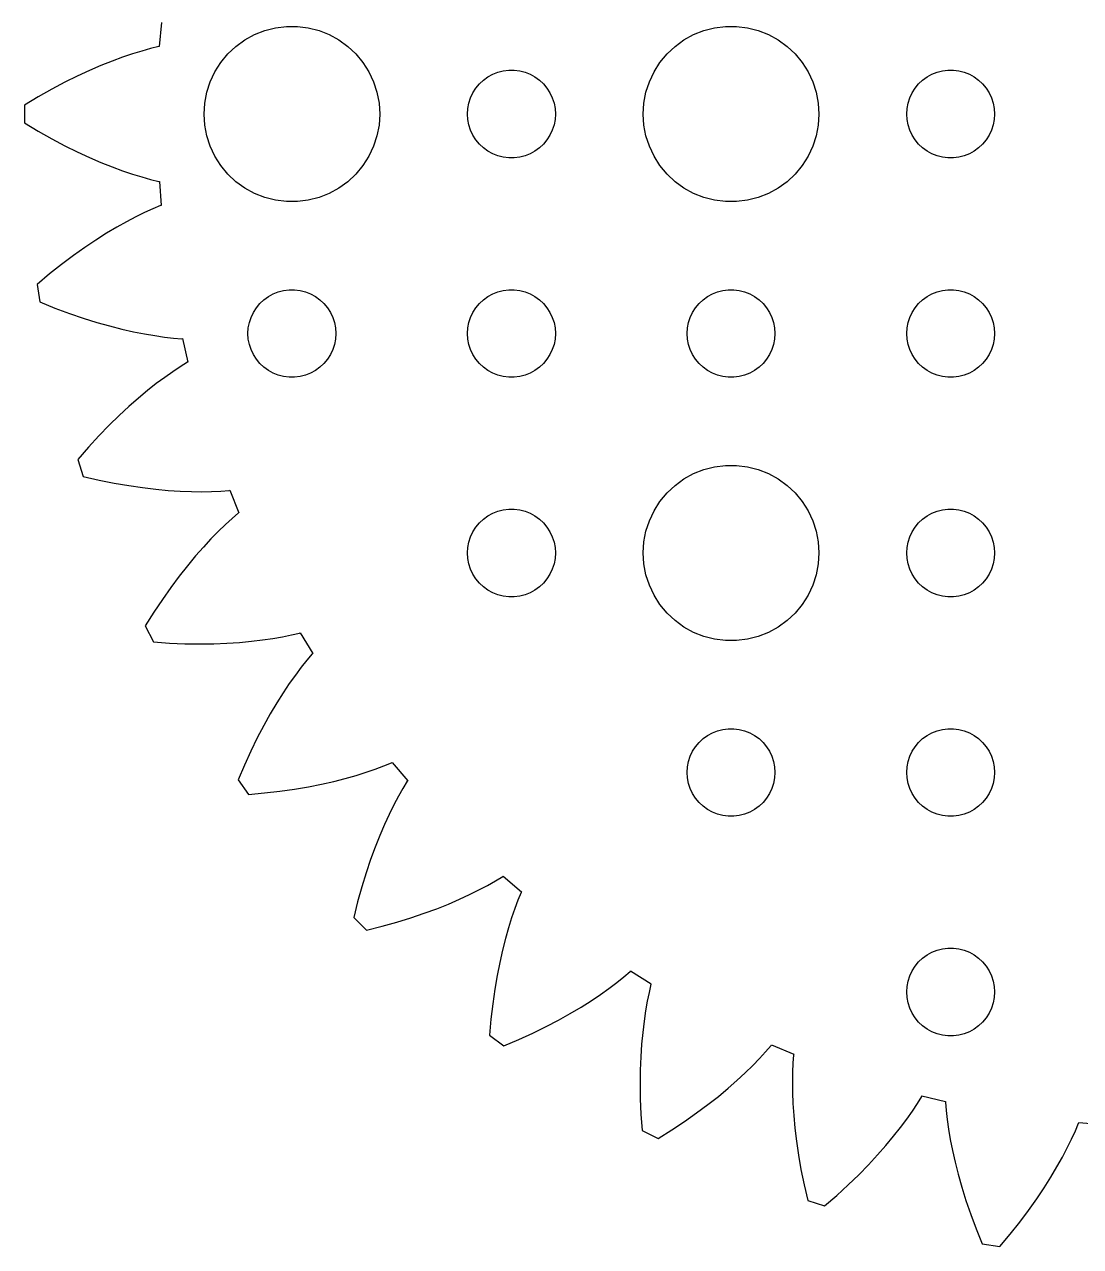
# Model space of a CAD drawing. Header units: metres. Extents: x -39.1 to 39.1, y 70.9 to 149.1.
# Drawn here: x -39.13 to -3.06, y 71.3 to 113.06 of the extents above; entities that cross this region are included whole.
import ezdxf

# ---------------------------------------------------------------- set-up
doc = ezdxf.new("R2010")
doc.units = ezdxf.units.M

msp = doc.modelspace()

# ---------------------------------------------------------------- linework, layer by layer
for p, q in [((-34.4572, 113.127), (-34.5276, 112.302)), ((-31.2773, 112.714), (-30.927, 112.853)), ((-30.927, 112.853), (-30.5621, 112.947)), ((-30.5621, 112.947), (-30.1884, 112.994)), ((-30.1884, 112.994), (-29.8116, 112.994)), ((-29.8116, 112.994), (-29.4379, 112.947)), ((-29.4379, 112.947), (-29.0729, 112.853)), ((-29.0729, 112.853), (-28.7227, 112.714)), ((-16.2773, 112.714), (-15.927, 112.853)), ((-15.927, 112.853), (-15.5621, 112.947)), ((-15.5621, 112.947), (-15.1884, 112.994)), ((-15.1884, 112.994), (-14.8116, 112.994)), ((-14.8116, 112.994), (-14.4379, 112.947)), ((-14.4379, 112.947), (-14.0729, 112.853)), ((-14.0729, 112.853), (-13.7227, 112.714)), ((-31.9123, 112.312), (-31.6075, 112.533)), ((-31.6075, 112.533), (-31.2773, 112.714)), ((-28.7227, 112.714), (-28.3925, 112.533)), ((-28.3925, 112.533), (-28.0877, 112.312)), ((-16.9123, 112.312), (-16.6075, 112.533)), ((-16.6075, 112.533), (-16.2773, 112.714)), ((-13.7227, 112.714), (-13.3925, 112.533)), ((-13.3925, 112.533), (-13.0877, 112.312)), ((-35.7828, 111.939), (-36.1417, 111.807)), ((-35.4433, 112.054), (-35.7828, 111.939)), ((-35.124, 112.152), (-35.4433, 112.054)), ((-34.8255, 112.235), (-35.124, 112.152)), ((-34.5483, 112.304), (-34.8255, 112.235)), ((-34.5276, 112.302), (-34.5483, 112.304)), ((-32.427, 111.763), (-32.1869, 112.054)), ((-32.1869, 112.054), (-31.9123, 112.312)), ((-28.0877, 112.312), (-27.8131, 112.054)), ((-27.8131, 112.054), (-27.5729, 111.763)), ((-17.427, 111.763), (-17.1869, 112.054)), ((-17.1869, 112.054), (-16.9123, 112.312)), ((-13.0877, 112.312), (-12.8131, 112.054)), ((-12.8131, 112.054), (-12.5729, 111.763)), ((-36.5193, 111.657), (-36.915, 111.487)), ((-36.1417, 111.807), (-36.5193, 111.657)), ((-32.6289, 111.445), (-32.427, 111.763)), ((-27.5729, 111.763), (-27.3711, 111.445)), ((-17.6289, 111.445), (-17.427, 111.763)), ((-12.5729, 111.763), (-12.3711, 111.445)), ((-37.757, 111.084), (-38.2017, 110.848)), ((-37.3278, 111.296), (-37.757, 111.084)), ((-36.915, 111.487), (-37.3278, 111.296)), ((-32.9057, 110.746), (-32.7893, 111.104)), ((-32.7893, 111.104), (-32.6289, 111.445)), ((-27.3711, 111.445), (-27.2107, 111.104)), ((-27.2107, 111.104), (-27.0942, 110.746)), ((-23.5934, 111.027), (-23.4561, 111.156)), ((-23.4561, 111.156), (-23.3037, 111.266)), ((-23.3037, 111.266), (-23.1387, 111.357)), ((-23.1387, 111.357), (-22.9635, 111.427)), ((-22.9635, 111.427), (-22.7811, 111.473)), ((-22.7811, 111.473), (-22.5942, 111.497)), ((-22.5942, 111.497), (-22.4058, 111.497)), ((-22.4058, 111.497), (-22.2189, 111.473)), ((-22.2189, 111.473), (-22.0365, 111.427)), ((-22.0365, 111.427), (-21.8613, 111.357)), ((-21.8613, 111.357), (-21.6963, 111.266)), ((-21.6963, 111.266), (-21.5439, 111.156)), ((-21.5439, 111.156), (-21.4065, 111.027)), ((-17.9057, 110.746), (-17.7893, 111.104)), ((-17.7893, 111.104), (-17.6289, 111.445)), ((-12.3711, 111.445), (-12.2107, 111.104)), ((-12.2107, 111.104), (-12.0942, 110.746)), ((-8.59344, 111.027), (-8.45613, 111.156)), ((-8.45613, 111.156), (-8.30373, 111.266)), ((-8.30373, 111.266), (-8.13866, 111.357)), ((-8.13866, 111.357), (-7.96352, 111.427)), ((-7.96352, 111.427), (-7.78107, 111.473)), ((-7.78107, 111.473), (-7.59418, 111.497)), ((-7.59418, 111.497), (-7.40581, 111.497)), ((-7.40581, 111.497), (-7.21892, 111.473)), ((-7.21892, 111.473), (-7.03647, 111.427)), ((-7.03647, 111.427), (-6.86133, 111.357)), ((-6.86133, 111.357), (-6.69626, 111.266)), ((-6.69626, 111.266), (-6.54385, 111.156)), ((-6.54385, 111.156), (-6.40654, 111.027)), ((-38.2017, 110.848), (-38.6609, 110.589)), ((-32.9763, 110.376), (-32.9057, 110.746)), ((-27.0942, 110.746), (-27.0237, 110.376)), ((-23.8947, 110.552), (-23.8145, 110.723)), ((-23.8145, 110.723), (-23.7135, 110.882)), ((-23.7135, 110.882), (-23.5934, 111.027)), ((-21.4065, 111.027), (-21.2865, 110.882)), ((-21.2865, 110.882), (-21.1855, 110.723)), ((-21.1855, 110.723), (-21.1053, 110.552)), ((-17.9763, 110.376), (-17.9057, 110.746)), ((-12.0942, 110.746), (-12.0237, 110.376)), ((-8.89465, 110.552), (-8.81445, 110.723)), ((-8.81445, 110.723), (-8.71352, 110.882)), ((-8.71352, 110.882), (-8.59344, 111.027)), ((-6.40654, 111.027), (-6.28647, 110.882)), ((-6.28647, 110.882), (-6.18553, 110.723)), ((-6.18553, 110.723), (-6.10533, 110.552)), ((-38.6609, 110.589), (-39.1336, 110.305)), ((-39.1336, 110.305), (-39.1336, 109.695)), ((-33, 110), (-32.9763, 110.376)), ((-27.0237, 110.376), (-27, 110)), ((-23.9882, 110.188), (-23.9529, 110.373)), ((-23.9529, 110.373), (-23.8947, 110.552)), ((-21.1053, 110.552), (-21.0471, 110.373)), ((-21.0471, 110.373), (-21.0118, 110.188)), ((-18, 110), (-17.9763, 110.376)), ((-12.0237, 110.376), (-12, 110)), ((-8.98816, 110.188), (-8.95287, 110.373)), ((-8.95287, 110.373), (-8.89465, 110.552)), ((-6.10533, 110.552), (-6.04712, 110.373)), ((-6.04712, 110.373), (-6.01183, 110.188)), ((-32.9763, 109.624), (-33, 110)), ((-27, 110), (-27.0237, 109.624)), ((-24, 110), (-23.9882, 110.188)), ((-23.9882, 109.812), (-24, 110)), ((-21.0118, 110.188), (-21, 110)), ((-21, 110), (-21.0118, 109.812)), ((-17.9763, 109.624), (-18, 110)), ((-12, 110), (-12.0237, 109.624)), ((-9, 110), (-8.98816, 110.188)), ((-8.98816, 109.812), (-9, 110)), ((-6.01183, 110.188), (-6, 110)), ((-6, 110), (-6.01183, 109.812)), ((-39.1336, 109.695), (-38.6609, 109.411)), ((-38.6609, 109.411), (-38.2017, 109.152)), ((-32.9057, 109.254), (-32.9763, 109.624)), ((-27.0237, 109.624), (-27.0942, 109.254)), ((-23.9529, 109.627), (-23.9882, 109.812)), ((-23.8947, 109.448), (-23.9529, 109.627)), ((-23.8145, 109.277), (-23.8947, 109.448)), ((-21.1053, 109.448), (-21.1855, 109.277)), ((-21.0471, 109.627), (-21.1053, 109.448)), ((-21.0118, 109.812), (-21.0471, 109.627)), ((-17.9057, 109.254), (-17.9763, 109.624)), ((-12.0237, 109.624), (-12.0942, 109.254)), ((-8.95287, 109.627), (-8.98816, 109.812)), ((-8.89465, 109.448), (-8.95287, 109.627)), ((-8.81445, 109.277), (-8.89465, 109.448)), ((-6.10533, 109.448), (-6.18553, 109.277)), ((-6.04712, 109.627), (-6.10533, 109.448)), ((-6.01183, 109.812), (-6.04712, 109.627)), ((-38.2017, 109.152), (-37.757, 108.916)), ((-32.7893, 108.896), (-32.9057, 109.254)), ((-27.0942, 109.254), (-27.2107, 108.896)), ((-23.7135, 109.118), (-23.8145, 109.277)), ((-23.5934, 108.973), (-23.7135, 109.118)), ((-21.2865, 109.118), (-21.4065, 108.973)), ((-21.1855, 109.277), (-21.2865, 109.118)), ((-17.7893, 108.896), (-17.9057, 109.254)), ((-12.0942, 109.254), (-12.2107, 108.896)), ((-8.71352, 109.118), (-8.81445, 109.277)), ((-8.59344, 108.973), (-8.71352, 109.118)), ((-6.28647, 109.118), (-6.40654, 108.973)), ((-6.18553, 109.277), (-6.28647, 109.118)), ((-37.757, 108.916), (-37.3278, 108.704)), ((-37.3278, 108.704), (-36.915, 108.513)), ((-32.6289, 108.555), (-32.7893, 108.896)), ((-27.2107, 108.896), (-27.3711, 108.555)), ((-23.4561, 108.844), (-23.5934, 108.973)), ((-23.3037, 108.734), (-23.4561, 108.844)), ((-23.1387, 108.643), (-23.3037, 108.734)), ((-22.9635, 108.573), (-23.1387, 108.643)), ((-21.8613, 108.643), (-22.0365, 108.573)), ((-21.6963, 108.734), (-21.8613, 108.643)), ((-21.5439, 108.844), (-21.6963, 108.734)), ((-21.4065, 108.973), (-21.5439, 108.844)), ((-17.6289, 108.555), (-17.7893, 108.896)), ((-12.2107, 108.896), (-12.3711, 108.555)), ((-8.45613, 108.844), (-8.59344, 108.973)), ((-8.30373, 108.734), (-8.45613, 108.844)), ((-8.13866, 108.643), (-8.30373, 108.734)), ((-7.96352, 108.573), (-8.13866, 108.643)), ((-6.86133, 108.643), (-7.03647, 108.573)), ((-6.69626, 108.734), (-6.86133, 108.643)), ((-6.54385, 108.844), (-6.69626, 108.734)), ((-6.40654, 108.973), (-6.54385, 108.844)), ((-36.915, 108.513), (-36.5193, 108.343)), ((-36.5193, 108.343), (-36.1417, 108.193)), ((-36.1417, 108.193), (-35.7828, 108.061)), ((-32.427, 108.237), (-32.6289, 108.555)), ((-32.1869, 107.946), (-32.427, 108.237)), ((-27.5729, 108.237), (-27.8131, 107.946)), ((-27.3711, 108.555), (-27.5729, 108.237)), ((-22.7811, 108.527), (-22.9635, 108.573)), ((-22.5942, 108.503), (-22.7811, 108.527)), ((-22.4058, 108.503), (-22.5942, 108.503)), ((-22.2189, 108.527), (-22.4058, 108.503)), ((-22.0365, 108.573), (-22.2189, 108.527)), ((-17.427, 108.237), (-17.6289, 108.555)), ((-17.1869, 107.946), (-17.427, 108.237)), ((-12.5729, 108.237), (-12.8131, 107.946)), ((-12.3711, 108.555), (-12.5729, 108.237)), ((-7.78107, 108.527), (-7.96352, 108.573)), ((-7.59418, 108.503), (-7.78107, 108.527)), ((-7.40581, 108.503), (-7.59418, 108.503)), ((-7.21892, 108.527), (-7.40581, 108.503)), ((-7.03647, 108.573), (-7.21892, 108.527)), ((-35.7828, 108.061), (-35.4433, 107.946)), ((-35.4433, 107.946), (-35.124, 107.848)), ((-35.124, 107.848), (-34.8255, 107.765)), ((-34.8255, 107.765), (-34.5483, 107.696)), ((-31.9123, 107.688), (-32.1869, 107.946)), ((-27.8131, 107.946), (-28.0877, 107.688)), ((-16.9123, 107.688), (-17.1869, 107.946)), ((-12.8131, 107.946), (-13.0877, 107.688)), ((-34.5483, 107.696), (-34.5221, 107.698)), ((-34.5221, 107.698), (-34.4627, 106.873)), ((-31.6075, 107.467), (-31.9123, 107.688)), ((-31.2773, 107.286), (-31.6075, 107.467)), ((-28.3925, 107.467), (-28.7227, 107.286)), ((-28.0877, 107.688), (-28.3925, 107.467)), ((-16.6075, 107.467), (-16.9123, 107.688)), ((-16.2773, 107.286), (-16.6075, 107.467)), ((-13.3925, 107.467), (-13.7227, 107.286)), ((-13.0877, 107.688), (-13.3925, 107.467)), ((-30.927, 107.147), (-31.2773, 107.286)), ((-30.5621, 107.053), (-30.927, 107.147)), ((-30.1884, 107.006), (-30.5621, 107.053)), ((-29.8116, 107.006), (-30.1884, 107.006)), ((-29.4379, 107.053), (-29.8116, 107.006)), ((-29.0729, 107.147), (-29.4379, 107.053)), ((-28.7227, 107.286), (-29.0729, 107.147)), ((-15.927, 107.147), (-16.2773, 107.286)), ((-15.5621, 107.053), (-15.927, 107.147)), ((-15.1884, 107.006), (-15.5621, 107.053)), ((-14.8116, 107.006), (-15.1884, 107.006)), ((-14.4379, 107.053), (-14.8116, 107.006)), ((-14.0729, 107.147), (-14.4379, 107.053)), ((-13.7227, 107.286), (-14.0729, 107.147)), ((-35.0282, 106.631), (-35.3282, 106.484)), ((-34.7463, 106.759), (-35.0282, 106.631)), ((-34.4833, 106.871), (-34.7463, 106.759)), ((-34.4627, 106.873), (-34.4833, 106.871)), ((-35.9794, 106.131), (-36.3289, 105.924)), ((-35.6456, 106.318), (-35.9794, 106.131)), ((-35.3282, 106.484), (-35.6456, 106.318)), ((-36.6931, 105.694), (-37.071, 105.441)), ((-36.3289, 105.924), (-36.6931, 105.694)), ((-37.071, 105.441), (-37.4617, 105.164)), ((-37.864, 104.862), (-38.277, 104.534)), ((-37.4617, 105.164), (-37.864, 104.862)), ((-38.277, 104.534), (-38.6994, 104.179)), ((-38.6994, 104.179), (-38.6041, 103.577)), ((-30.2811, 103.973), (-30.0942, 103.997)), ((-30.0942, 103.997), (-29.9058, 103.997)), ((-29.9058, 103.997), (-29.7189, 103.973)), ((-22.7811, 103.973), (-22.5942, 103.997)), ((-22.5942, 103.997), (-22.4058, 103.997)), ((-22.4058, 103.997), (-22.2189, 103.973)), ((-15.2811, 103.973), (-15.0942, 103.997)), ((-15.0942, 103.997), (-14.9058, 103.997)), ((-14.9058, 103.997), (-14.7189, 103.973)), ((-7.78107, 103.973), (-7.59418, 103.997)), ((-7.59418, 103.997), (-7.40581, 103.997)), ((-7.40581, 103.997), (-7.21892, 103.973)), ((-38.6041, 103.577), (-38.0928, 103.371)), ((-31.0934, 103.527), (-30.9561, 103.656)), ((-30.9561, 103.656), (-30.8037, 103.766)), ((-30.8037, 103.766), (-30.6387, 103.857)), ((-30.6387, 103.857), (-30.4635, 103.927)), ((-30.4635, 103.927), (-30.2811, 103.973)), ((-29.7189, 103.973), (-29.5365, 103.927)), ((-29.5365, 103.927), (-29.3613, 103.857)), ((-29.3613, 103.857), (-29.1963, 103.766)), ((-29.1963, 103.766), (-29.0439, 103.656)), ((-29.0439, 103.656), (-28.9065, 103.527)), ((-23.5934, 103.527), (-23.4561, 103.656)), ((-23.4561, 103.656), (-23.3037, 103.766)), ((-23.3037, 103.766), (-23.1387, 103.857)), ((-23.1387, 103.857), (-22.9635, 103.927)), ((-22.9635, 103.927), (-22.7811, 103.973)), ((-22.2189, 103.973), (-22.0365, 103.927)), ((-22.0365, 103.927), (-21.8613, 103.857)), ((-21.8613, 103.857), (-21.6963, 103.766)), ((-21.6963, 103.766), (-21.5439, 103.656)), ((-21.5439, 103.656), (-21.4065, 103.527)), ((-16.0934, 103.527), (-15.9561, 103.656)), ((-15.9561, 103.656), (-15.8037, 103.766)), ((-15.8037, 103.766), (-15.6387, 103.857)), ((-15.6387, 103.857), (-15.4635, 103.927)), ((-15.4635, 103.927), (-15.2811, 103.973)), ((-14.7189, 103.973), (-14.5365, 103.927)), ((-14.5365, 103.927), (-14.3613, 103.857)), ((-14.3613, 103.857), (-14.1963, 103.766)), ((-14.1963, 103.766), (-14.0439, 103.656)), ((-14.0439, 103.656), (-13.9065, 103.527)), ((-8.59344, 103.527), (-8.45613, 103.656)), ((-8.45613, 103.656), (-8.30373, 103.766)), ((-8.30373, 103.766), (-8.13866, 103.857)), ((-8.13866, 103.857), (-7.96352, 103.927)), ((-7.96352, 103.927), (-7.78107, 103.973)), ((-7.21892, 103.973), (-7.03647, 103.927)), ((-7.03647, 103.927), (-6.86133, 103.857)), ((-6.86133, 103.857), (-6.69626, 103.766)), ((-6.69626, 103.766), (-6.54385, 103.656)), ((-6.54385, 103.656), (-6.40654, 103.527)), ((-38.0928, 103.371), (-37.5987, 103.186)), ((-37.5987, 103.186), (-37.1227, 103.023)), ((-31.3947, 103.052), (-31.3145, 103.223)), ((-31.3145, 103.223), (-31.2135, 103.382)), ((-31.2135, 103.382), (-31.0934, 103.527)), ((-28.9065, 103.527), (-28.7865, 103.382)), ((-28.7865, 103.382), (-28.6855, 103.223)), ((-28.6855, 103.223), (-28.6053, 103.052)), ((-23.8947, 103.052), (-23.8145, 103.223)), ((-23.8145, 103.223), (-23.7135, 103.382)), ((-23.7135, 103.382), (-23.5934, 103.527)), ((-21.4065, 103.527), (-21.2865, 103.382)), ((-21.2865, 103.382), (-21.1855, 103.223)), ((-21.1855, 103.223), (-21.1053, 103.052)), ((-16.3947, 103.052), (-16.3145, 103.223)), ((-16.3145, 103.223), (-16.2135, 103.382)), ((-16.2135, 103.382), (-16.0934, 103.527)), ((-13.9065, 103.527), (-13.7865, 103.382)), ((-13.7865, 103.382), (-13.6855, 103.223)), ((-13.6855, 103.223), (-13.6053, 103.052)), ((-8.89465, 103.052), (-8.81445, 103.223)), ((-8.81445, 103.223), (-8.71352, 103.382)), ((-8.71352, 103.382), (-8.59344, 103.527)), ((-6.40654, 103.527), (-6.28647, 103.382)), ((-6.28647, 103.382), (-6.18553, 103.223)), ((-6.18553, 103.223), (-6.10533, 103.052)), ((-37.1227, 103.023), (-36.6655, 102.88)), ((-36.6655, 102.88), (-36.2279, 102.757)), ((-36.2279, 102.757), (-35.8105, 102.65)), ((-31.4882, 102.688), (-31.4529, 102.873)), ((-31.4529, 102.873), (-31.3947, 103.052)), ((-28.6053, 103.052), (-28.5471, 102.873)), ((-28.5471, 102.873), (-28.5118, 102.688)), ((-23.9882, 102.688), (-23.9529, 102.873)), ((-23.9529, 102.873), (-23.8947, 103.052)), ((-21.1053, 103.052), (-21.0471, 102.873)), ((-21.0471, 102.873), (-21.0118, 102.688)), ((-16.4882, 102.688), (-16.4529, 102.873)), ((-16.4529, 102.873), (-16.3947, 103.052)), ((-13.6053, 103.052), (-13.5471, 102.873)), ((-13.5471, 102.873), (-13.5118, 102.688)), ((-8.98816, 102.688), (-8.95287, 102.873)), ((-8.95287, 102.873), (-8.89465, 103.052)), ((-6.10533, 103.052), (-6.04712, 102.873)), ((-6.04712, 102.873), (-6.01183, 102.688)), ((-35.8105, 102.65), (-35.4139, 102.561)), ((-35.4139, 102.561), (-35.0388, 102.487)), ((-35.0388, 102.487), (-34.6857, 102.427)), ((-34.6857, 102.427), (-34.355, 102.38)), ((-34.355, 102.38), (-34.0471, 102.345)), ((-34.0471, 102.345), (-33.7625, 102.32)), ((-33.7625, 102.32), (-33.737, 102.326)), ((-33.737, 102.326), (-33.5492, 101.52)), ((-31.5, 102.5), (-31.4882, 102.688)), ((-31.4882, 102.312), (-31.5, 102.5)), ((-31.4529, 102.127), (-31.4882, 102.312)), ((-28.5118, 102.312), (-28.5471, 102.127)), ((-28.5118, 102.688), (-28.5, 102.5)), ((-28.5, 102.5), (-28.5118, 102.312)), ((-24, 102.5), (-23.9882, 102.688)), ((-23.9882, 102.312), (-24, 102.5)), ((-23.9529, 102.127), (-23.9882, 102.312)), ((-21.0118, 102.312), (-21.0471, 102.127)), ((-21.0118, 102.688), (-21, 102.5)), ((-21, 102.5), (-21.0118, 102.312)), ((-16.5, 102.5), (-16.4882, 102.688)), ((-16.4882, 102.312), (-16.5, 102.5)), ((-16.4529, 102.127), (-16.4882, 102.312)), ((-13.5118, 102.312), (-13.5471, 102.127)), ((-13.5118, 102.688), (-13.5, 102.5)), ((-13.5, 102.5), (-13.5118, 102.312)), ((-9, 102.5), (-8.98816, 102.688)), ((-8.98816, 102.312), (-9, 102.5)), ((-8.95287, 102.127), (-8.98816, 102.312)), ((-6.01183, 102.312), (-6.04712, 102.127)), ((-6.01183, 102.688), (-6, 102.5)), ((-6, 102.5), (-6.01183, 102.312)), ((-31.3947, 101.948), (-31.4529, 102.127)), ((-31.3145, 101.777), (-31.3947, 101.948)), ((-28.6053, 101.948), (-28.6855, 101.777)), ((-28.5471, 102.127), (-28.6053, 101.948)), ((-23.8947, 101.948), (-23.9529, 102.127)), ((-23.8145, 101.777), (-23.8947, 101.948)), ((-21.1053, 101.948), (-21.1855, 101.777)), ((-21.0471, 102.127), (-21.1053, 101.948)), ((-16.3947, 101.948), (-16.4529, 102.127)), ((-16.3145, 101.777), (-16.3947, 101.948)), ((-13.6053, 101.948), (-13.6855, 101.777)), ((-13.5471, 102.127), (-13.6053, 101.948)), ((-8.89465, 101.948), (-8.95287, 102.127)), ((-8.81445, 101.777), (-8.89465, 101.948)), ((-6.10533, 101.948), (-6.18553, 101.777)), ((-6.04712, 102.127), (-6.10533, 101.948)), ((-33.5692, 101.515), (-33.8116, 101.364)), ((-33.5492, 101.52), (-33.5692, 101.515)), ((-31.2135, 101.618), (-31.3145, 101.777)), ((-31.0934, 101.473), (-31.2135, 101.618)), ((-28.7865, 101.618), (-28.9065, 101.473)), ((-28.6855, 101.777), (-28.7865, 101.618)), ((-23.7135, 101.618), (-23.8145, 101.777)), ((-23.5934, 101.473), (-23.7135, 101.618)), ((-21.2865, 101.618), (-21.4065, 101.473)), ((-21.1855, 101.777), (-21.2865, 101.618)), ((-16.2135, 101.618), (-16.3145, 101.777)), ((-16.0934, 101.473), (-16.2135, 101.618)), ((-13.7865, 101.618), (-13.9065, 101.473)), ((-13.6855, 101.777), (-13.7865, 101.618)), ((-8.71352, 101.618), (-8.81445, 101.777)), ((-8.59344, 101.473), (-8.71352, 101.618)), ((-6.28647, 101.618), (-6.40654, 101.473)), ((-6.18553, 101.777), (-6.28647, 101.618)), ((-34.0699, 101.193), (-34.3432, 101.001)), ((-33.8116, 101.364), (-34.0699, 101.193)), ((-30.9561, 101.344), (-31.0934, 101.473)), ((-30.8037, 101.234), (-30.9561, 101.344)), ((-30.6387, 101.143), (-30.8037, 101.234)), ((-30.4635, 101.073), (-30.6387, 101.143)), ((-30.2811, 101.027), (-30.4635, 101.073)), ((-29.5365, 101.073), (-29.7189, 101.027)), ((-29.3613, 101.143), (-29.5365, 101.073)), ((-29.1963, 101.234), (-29.3613, 101.143)), ((-29.0439, 101.344), (-29.1963, 101.234)), ((-28.9065, 101.473), (-29.0439, 101.344)), ((-23.4561, 101.344), (-23.5934, 101.473)), ((-23.3037, 101.234), (-23.4561, 101.344)), ((-23.1387, 101.143), (-23.3037, 101.234)), ((-22.9635, 101.073), (-23.1387, 101.143)), ((-22.7811, 101.027), (-22.9635, 101.073)), ((-22.0365, 101.073), (-22.2189, 101.027)), ((-21.8613, 101.143), (-22.0365, 101.073)), ((-21.6963, 101.234), (-21.8613, 101.143)), ((-21.5439, 101.344), (-21.6963, 101.234)), ((-21.4065, 101.473), (-21.5439, 101.344)), ((-15.9561, 101.344), (-16.0934, 101.473)), ((-15.8037, 101.234), (-15.9561, 101.344)), ((-15.6387, 101.143), (-15.8037, 101.234)), ((-15.4635, 101.073), (-15.6387, 101.143)), ((-15.2811, 101.027), (-15.4635, 101.073)), ((-14.5365, 101.073), (-14.7189, 101.027)), ((-14.3613, 101.143), (-14.5365, 101.073)), ((-14.1963, 101.234), (-14.3613, 101.143)), ((-14.0439, 101.344), (-14.1963, 101.234)), ((-13.9065, 101.473), (-14.0439, 101.344)), ((-8.45613, 101.344), (-8.59344, 101.473)), ((-8.30373, 101.234), (-8.45613, 101.344)), ((-8.13866, 101.143), (-8.30373, 101.234)), ((-7.96352, 101.073), (-8.13866, 101.143)), ((-7.78107, 101.027), (-7.96352, 101.073)), ((-7.03647, 101.073), (-7.21892, 101.027)), ((-6.86133, 101.143), (-7.03647, 101.073)), ((-6.69626, 101.234), (-6.86133, 101.143)), ((-6.54385, 101.344), (-6.69626, 101.234)), ((-6.40654, 101.473), (-6.54385, 101.344)), ((-34.6307, 100.787), (-34.9313, 100.551)), ((-34.3432, 101.001), (-34.6307, 100.787)), ((-30.0942, 101.003), (-30.2811, 101.027)), ((-29.9058, 101.003), (-30.0942, 101.003)), ((-29.7189, 101.027), (-29.9058, 101.003)), ((-22.5942, 101.003), (-22.7811, 101.027)), ((-22.4058, 101.003), (-22.5942, 101.003)), ((-22.2189, 101.027), (-22.4058, 101.003)), ((-15.0942, 101.003), (-15.2811, 101.027)), ((-14.9058, 101.003), (-15.0942, 101.003)), ((-14.7189, 101.027), (-14.9058, 101.003)), ((-7.59418, 101.003), (-7.78107, 101.027)), ((-7.40581, 101.003), (-7.59418, 101.003)), ((-7.21892, 101.027), (-7.40581, 101.003)), ((-35.244, 100.291), (-35.5677, 100.007)), ((-34.9313, 100.551), (-35.244, 100.291)), ((-35.5677, 100.007), (-35.9014, 99.6978)), ((-35.9014, 99.6978), (-36.2439, 99.3629)), ((-36.594, 99.0016), (-36.9506, 98.6131)), ((-36.2439, 99.3629), (-36.594, 99.0016)), ((-36.9506, 98.6131), (-37.3124, 98.1969)), ((-37.3124, 98.1969), (-37.1241, 97.6172)), ((-16.2773, 97.7145), (-15.927, 97.8532)), ((-15.927, 97.8532), (-15.5621, 97.9469)), ((-15.5621, 97.9469), (-15.1884, 97.9941)), ((-15.1884, 97.9941), (-14.8116, 97.9941)), ((-14.8116, 97.9941), (-14.4379, 97.9469)), ((-14.4379, 97.9469), (-14.0729, 97.8532)), ((-14.0729, 97.8532), (-13.7227, 97.7145)), ((-37.1241, 97.6172), (-36.5867, 97.4932)), ((-36.5867, 97.4932), (-36.0699, 97.3885)), ((-36.0699, 97.3885), (-35.5742, 97.302)), ((-35.5742, 97.302), (-35.1003, 97.2323)), ((-17.1869, 97.0536), (-16.9123, 97.3116)), ((-16.9123, 97.3116), (-16.6075, 97.533)), ((-16.6075, 97.533), (-16.2773, 97.7145)), ((-13.7227, 97.7145), (-13.3925, 97.533)), ((-13.3925, 97.533), (-13.0877, 97.3116)), ((-13.0877, 97.3116), (-12.8131, 97.0536)), ((-35.1003, 97.2323), (-34.6487, 97.1784)), ((-34.6487, 97.1784), (-34.2198, 97.1389)), ((-34.2198, 97.1389), (-33.8142, 97.1126)), ((-33.8142, 97.1126), (-33.4321, 97.0981)), ((-33.4321, 97.0981), (-33.074, 97.0942)), ((-33.074, 97.0942), (-32.74, 97.0997)), ((-32.74, 97.0997), (-32.4305, 97.113)), ((-32.4305, 97.113), (-32.1455, 97.1331)), ((-32.1455, 97.1331), (-32.1212, 97.1428)), ((-32.1212, 97.1428), (-31.8096, 96.3762)), ((-17.427, 96.7634), (-17.1869, 97.0536)), ((-12.8131, 97.0536), (-12.5729, 96.7634)), ((-22.9635, 96.4266), (-22.7811, 96.4734)), ((-22.7811, 96.4734), (-22.5942, 96.4971)), ((-22.5942, 96.4971), (-22.4058, 96.4971)), ((-22.4058, 96.4971), (-22.2189, 96.4734)), ((-22.2189, 96.4734), (-22.0365, 96.4266)), ((-17.6289, 96.4453), (-17.427, 96.7634)), ((-12.5729, 96.7634), (-12.3711, 96.4453)), ((-7.96352, 96.4266), (-7.78107, 96.4734)), ((-7.78107, 96.4734), (-7.59418, 96.4971)), ((-7.59418, 96.4971), (-7.40581, 96.4971)), ((-7.40581, 96.4971), (-7.21892, 96.4734)), ((-7.21892, 96.4734), (-7.03647, 96.4266)), ((-32.0443, 96.1807), (-32.2726, 95.9712)), ((-31.8286, 96.368), (-32.0443, 96.1807)), ((-31.8096, 96.3762), (-31.8286, 96.368)), ((-23.5934, 96.0268), (-23.4561, 96.1558)), ((-23.4561, 96.1558), (-23.3037, 96.2665)), ((-23.3037, 96.2665), (-23.1387, 96.3573)), ((-23.1387, 96.3573), (-22.9635, 96.4266)), ((-22.0365, 96.4266), (-21.8613, 96.3573)), ((-21.8613, 96.3573), (-21.6963, 96.2665)), ((-21.6963, 96.2665), (-21.5439, 96.1558)), ((-21.5439, 96.1558), (-21.4065, 96.0268)), ((-17.9057, 95.7461), (-17.7893, 96.1044)), ((-17.7893, 96.1044), (-17.6289, 96.4453)), ((-12.3711, 96.4453), (-12.2107, 96.1044)), ((-12.2107, 96.1044), (-12.0942, 95.7461)), ((-8.59344, 96.0268), (-8.45613, 96.1558)), ((-8.45613, 96.1558), (-8.30373, 96.2665)), ((-8.30373, 96.2665), (-8.13866, 96.3573)), ((-8.13866, 96.3573), (-7.96352, 96.4266)), ((-7.03647, 96.4266), (-6.86133, 96.3573)), ((-6.86133, 96.3573), (-6.69626, 96.2665)), ((-6.69626, 96.2665), (-6.54385, 96.1558)), ((-6.54385, 96.1558), (-6.40654, 96.0268)), ((-32.5126, 95.7389), (-32.7631, 95.4829)), ((-32.2726, 95.9712), (-32.5126, 95.7389)), ((-23.8947, 95.5522), (-23.8145, 95.7226)), ((-23.8145, 95.7226), (-23.7135, 95.8817)), ((-23.7135, 95.8817), (-23.5934, 96.0268)), ((-21.4065, 96.0268), (-21.2865, 95.8817)), ((-21.2865, 95.8817), (-21.1855, 95.7226)), ((-21.1855, 95.7226), (-21.1053, 95.5522)), ((-17.9763, 95.376), (-17.9057, 95.7461)), ((-12.0942, 95.7461), (-12.0237, 95.376)), ((-8.89465, 95.5522), (-8.81445, 95.7226)), ((-8.81445, 95.7226), (-8.71352, 95.8817)), ((-8.71352, 95.8817), (-8.59344, 96.0268)), ((-6.40654, 96.0268), (-6.28647, 95.8817)), ((-6.28647, 95.8817), (-6.18553, 95.7226)), ((-6.18553, 95.7226), (-6.10533, 95.5522)), ((-32.7631, 95.4829), (-33.023, 95.2025)), ((-23.9882, 95.188), (-23.9529, 95.373)), ((-23.9529, 95.373), (-23.8947, 95.5522)), ((-21.1053, 95.5522), (-21.0471, 95.373)), ((-21.0471, 95.373), (-21.0118, 95.188)), ((-18, 95), (-17.9763, 95.376)), ((-12.0237, 95.376), (-12, 95)), ((-8.98816, 95.188), (-8.95287, 95.373)), ((-8.95287, 95.373), (-8.89465, 95.5522)), ((-6.10533, 95.5522), (-6.04712, 95.373)), ((-6.04712, 95.373), (-6.01183, 95.188)), ((-33.2913, 94.8971), (-33.5666, 94.5659)), ((-33.023, 95.2025), (-33.2913, 94.8971)), ((-24, 95), (-23.9882, 95.188)), ((-23.9882, 94.812), (-24, 95)), ((-23.9529, 94.627), (-23.9882, 94.812)), ((-21.0118, 94.812), (-21.0471, 94.627)), ((-21.0118, 95.188), (-21, 95)), ((-21, 95), (-21.0118, 94.812)), ((-17.9763, 94.624), (-18, 95)), ((-12, 95), (-12.0237, 94.624)), ((-9, 95), (-8.98816, 95.188)), ((-8.98816, 94.812), (-9, 95)), ((-8.95287, 94.627), (-8.98816, 94.812)), ((-6.01183, 94.812), (-6.04712, 94.627)), ((-6.01183, 95.188), (-6, 95)), ((-6, 95), (-6.01183, 94.812)), ((-33.5666, 94.5659), (-33.8478, 94.2084)), ((-23.8947, 94.4478), (-23.9529, 94.627)), ((-23.8145, 94.2774), (-23.8947, 94.4478)), ((-21.1053, 94.4478), (-21.1855, 94.2774)), ((-21.0471, 94.627), (-21.1053, 94.4478)), ((-17.9057, 94.2539), (-17.9763, 94.624)), ((-12.0237, 94.624), (-12.0942, 94.2539)), ((-8.89465, 94.4478), (-8.95287, 94.627)), ((-8.81445, 94.2774), (-8.89465, 94.4478)), ((-6.10533, 94.4478), (-6.18553, 94.2774)), ((-6.04712, 94.627), (-6.10533, 94.4478)), ((-33.8478, 94.2084), (-34.1337, 93.8241)), ((-23.7135, 94.1183), (-23.8145, 94.2774)), ((-23.5934, 93.9732), (-23.7135, 94.1183)), ((-23.4561, 93.8442), (-23.5934, 93.9732)), ((-21.4065, 93.9732), (-21.5439, 93.8442)), ((-21.2865, 94.1183), (-21.4065, 93.9732)), ((-21.1855, 94.2774), (-21.2865, 94.1183)), ((-17.7893, 93.8956), (-17.9057, 94.2539)), ((-12.0942, 94.2539), (-12.2107, 93.8956)), ((-8.71352, 94.1183), (-8.81445, 94.2774)), ((-8.59344, 93.9732), (-8.71352, 94.1183)), ((-8.45613, 93.8442), (-8.59344, 93.9732)), ((-6.40654, 93.9732), (-6.54385, 93.8442)), ((-6.28647, 94.1183), (-6.40654, 93.9732)), ((-6.18553, 94.2774), (-6.28647, 94.1183)), ((-34.1337, 93.8241), (-34.4229, 93.4124)), ((-23.3037, 93.7335), (-23.4561, 93.8442)), ((-23.1387, 93.6428), (-23.3037, 93.7335)), ((-22.9635, 93.5734), (-23.1387, 93.6428)), ((-22.7811, 93.5266), (-22.9635, 93.5734)), ((-22.0365, 93.5734), (-22.2189, 93.5266)), ((-21.8613, 93.6428), (-22.0365, 93.5734)), ((-21.6963, 93.7335), (-21.8613, 93.6428)), ((-21.5439, 93.8442), (-21.6963, 93.7335)), ((-17.6289, 93.5547), (-17.7893, 93.8956)), ((-17.427, 93.2366), (-17.6289, 93.5547)), ((-12.3711, 93.5547), (-12.5729, 93.2366)), ((-12.2107, 93.8956), (-12.3711, 93.5547)), ((-8.30373, 93.7335), (-8.45613, 93.8442)), ((-8.13866, 93.6428), (-8.30373, 93.7335)), ((-7.96352, 93.5734), (-8.13866, 93.6428)), ((-7.78107, 93.5266), (-7.96352, 93.5734)), ((-7.03647, 93.5734), (-7.21892, 93.5266)), ((-6.86133, 93.6428), (-7.03647, 93.5734)), ((-6.69626, 93.7335), (-6.86133, 93.6428)), ((-6.54385, 93.8442), (-6.69626, 93.7335)), ((-34.4229, 93.4124), (-34.7144, 92.9729)), ((-22.5942, 93.503), (-22.7811, 93.5266)), ((-22.4058, 93.503), (-22.5942, 93.503)), ((-22.2189, 93.5266), (-22.4058, 93.503)), ((-17.1869, 92.9464), (-17.427, 93.2366)), ((-12.5729, 93.2366), (-12.8131, 92.9464)), ((-7.59418, 93.503), (-7.78107, 93.5266)), ((-7.40581, 93.503), (-7.59418, 93.503)), ((-7.21892, 93.5266), (-7.40581, 93.503)), ((-34.7144, 92.9729), (-35.0066, 92.5052)), ((-16.9123, 92.6885), (-17.1869, 92.9464)), ((-12.8131, 92.9464), (-13.0877, 92.6885)), ((-35.0066, 92.5052), (-34.7299, 91.9622)), ((-16.6075, 92.467), (-16.9123, 92.6885)), ((-16.2773, 92.2855), (-16.6075, 92.467)), ((-13.3925, 92.467), (-13.7227, 92.2855)), ((-13.0877, 92.6885), (-13.3925, 92.467)), ((-34.7299, 91.9622), (-34.1798, 91.9238)), ((-34.1798, 91.9238), (-33.653, 91.9012)), ((-33.653, 91.9012), (-33.1499, 91.8932)), ((-33.1499, 91.8932), (-32.6709, 91.8986)), ((-32.6709, 91.8986), (-32.2164, 91.916)), ((-32.2164, 91.916), (-31.7866, 91.9441)), ((-31.7866, 91.9441), (-31.3819, 91.9816)), ((-31.3819, 91.9816), (-31.0022, 92.027)), ((-31.0022, 92.027), (-30.6479, 92.0792)), ((-30.6479, 92.0792), (-30.3189, 92.1368)), ((-30.3189, 92.1368), (-30.0152, 92.1984)), ((-30.0152, 92.1984), (-29.7369, 92.2628)), ((-29.7369, 92.2628), (-29.7144, 92.2762)), ((-29.7144, 92.2762), (-29.2867, 91.5678)), ((-15.927, 92.1468), (-16.2773, 92.2855)), ((-15.5621, 92.0531), (-15.927, 92.1468)), ((-15.1884, 92.0059), (-15.5621, 92.0531)), ((-14.8116, 92.0059), (-15.1884, 92.0059)), ((-14.4379, 92.0531), (-14.8116, 92.0059)), ((-14.0729, 92.1468), (-14.4379, 92.0531)), ((-13.7227, 92.2855), (-14.0729, 92.1468)), ((-29.3042, 91.5568), (-29.4879, 91.338)), ((-29.2867, 91.5678), (-29.3042, 91.5568)), ((-29.6807, 91.0954), (-29.8814, 90.8284)), ((-29.4879, 91.338), (-29.6807, 91.0954)), ((-29.8814, 90.8284), (-30.0888, 90.5364)), ((-30.3016, 90.2188), (-30.5188, 89.8751)), ((-30.0888, 90.5364), (-30.3016, 90.2188)), ((-30.5188, 89.8751), (-30.7389, 89.5049)), ((-30.7389, 89.5049), (-30.9607, 89.1079)), ((-30.9607, 89.1079), (-31.183, 88.6836)), ((-15.4635, 88.9266), (-15.2811, 88.9734)), ((-15.2811, 88.9734), (-15.0942, 88.997)), ((-15.0942, 88.997), (-14.9058, 88.997)), ((-14.9058, 88.997), (-14.7189, 88.9734)), ((-14.7189, 88.9734), (-14.5365, 88.9266)), ((-7.96352, 88.9266), (-7.78107, 88.9734)), ((-7.78107, 88.9734), (-7.59418, 88.997)), ((-7.59418, 88.997), (-7.40581, 88.997)), ((-7.40581, 88.997), (-7.21892, 88.9734)), ((-7.21892, 88.9734), (-7.03647, 88.9266)), ((-31.183, 88.6836), (-31.4043, 88.2317)), ((-16.0934, 88.5268), (-15.9561, 88.6558)), ((-15.9561, 88.6558), (-15.8037, 88.7665)), ((-15.8037, 88.7665), (-15.6387, 88.8573)), ((-15.6387, 88.8573), (-15.4635, 88.9266)), ((-14.5365, 88.9266), (-14.3613, 88.8573)), ((-14.3613, 88.8573), (-14.1963, 88.7665)), ((-14.1963, 88.7665), (-14.0439, 88.6558)), ((-14.0439, 88.6558), (-13.9065, 88.5268)), ((-8.59344, 88.5268), (-8.45613, 88.6558)), ((-8.45613, 88.6558), (-8.30373, 88.7665)), ((-8.30373, 88.7665), (-8.13866, 88.8573)), ((-8.13866, 88.8573), (-7.96352, 88.9266)), ((-7.03647, 88.9266), (-6.86133, 88.8573)), ((-6.86133, 88.8573), (-6.69626, 88.7665)), ((-6.69626, 88.7665), (-6.54385, 88.6558)), ((-6.54385, 88.6558), (-6.40654, 88.5268)), ((-31.4043, 88.2317), (-31.6234, 87.752)), ((-16.3947, 88.0522), (-16.3145, 88.2226)), ((-16.3145, 88.2226), (-16.2135, 88.3817)), ((-16.2135, 88.3817), (-16.0934, 88.5268)), ((-13.9065, 88.5268), (-13.7865, 88.3817)), ((-13.7865, 88.3817), (-13.6855, 88.2226)), ((-13.6855, 88.2226), (-13.6053, 88.0522)), ((-8.89465, 88.0522), (-8.81445, 88.2226)), ((-8.81445, 88.2226), (-8.71352, 88.3817)), ((-8.71352, 88.3817), (-8.59344, 88.5268)), ((-6.40654, 88.5268), (-6.28647, 88.3817)), ((-6.28647, 88.3817), (-6.18553, 88.2226)), ((-6.18553, 88.2226), (-6.10533, 88.0522)), ((-31.6234, 87.752), (-31.8388, 87.2444)), ((-27.1512, 87.6138), (-26.8609, 87.7222)), ((-26.8609, 87.7222), (-26.5961, 87.8293)), ((-26.5961, 87.8293), (-26.5759, 87.8461)), ((-26.5759, 87.8461), (-26.0427, 87.2133)), ((-16.4882, 87.688), (-16.4529, 87.873)), ((-16.4529, 87.873), (-16.3947, 88.0522)), ((-13.6053, 88.0522), (-13.5471, 87.873)), ((-13.5471, 87.873), (-13.5118, 87.688)), ((-8.98816, 87.688), (-8.95287, 87.873)), ((-8.95287, 87.873), (-8.89465, 88.0522)), ((-6.10533, 88.0522), (-6.04712, 87.873)), ((-6.04712, 87.873), (-6.01183, 87.688)), ((-28.5707, 87.1939), (-28.1768, 87.2942)), ((-28.1768, 87.2942), (-27.809, 87.3985)), ((-27.809, 87.3985), (-27.4671, 87.5055)), ((-27.4671, 87.5055), (-27.1512, 87.6138)), ((-16.5, 87.5), (-16.4882, 87.688)), ((-16.4882, 87.312), (-16.5, 87.5)), ((-16.4529, 87.127), (-16.4882, 87.312)), ((-13.5118, 87.312), (-13.5471, 87.127)), ((-13.5118, 87.688), (-13.5, 87.5)), ((-13.5, 87.5), (-13.5118, 87.312)), ((-9, 87.5), (-8.98816, 87.688)), ((-8.98816, 87.312), (-9, 87.5)), ((-8.95287, 87.127), (-8.98816, 87.312)), ((-6.01183, 87.312), (-6.04712, 87.127)), ((-6.01183, 87.688), (-6, 87.5)), ((-6, 87.5), (-6.01183, 87.312)), ((-31.8388, 87.2444), (-31.4806, 86.7513)), ((-30.4073, 86.8595), (-29.9092, 86.9304)), ((-29.9092, 86.9304), (-29.437, 87.0106)), ((-29.437, 87.0106), (-28.9908, 87.0989)), ((-28.9908, 87.0989), (-28.5707, 87.1939)), ((-26.2055, 86.9548), (-26.3579, 86.6851)), ((-26.0583, 87.1996), (-26.2055, 86.9548)), ((-26.0427, 87.2133), (-26.0583, 87.1996)), ((-16.3947, 86.9478), (-16.4529, 87.127)), ((-16.3145, 86.7774), (-16.3947, 86.9478)), ((-13.6053, 86.9478), (-13.6855, 86.7774)), ((-13.5471, 87.127), (-13.6053, 86.9478)), ((-8.89465, 86.9478), (-8.95287, 87.127)), ((-8.81445, 86.7774), (-8.89465, 86.9478)), ((-6.10533, 86.9478), (-6.18553, 86.7774)), ((-6.04712, 87.127), (-6.10533, 86.9478)), ((-31.4806, 86.7513), (-30.9312, 86.7994)), ((-30.9312, 86.7994), (-30.4073, 86.8595)), ((-26.3579, 86.6851), (-26.5144, 86.39)), ((-16.2135, 86.6183), (-16.3145, 86.7774)), ((-16.0934, 86.4732), (-16.2135, 86.6183)), ((-15.9561, 86.3442), (-16.0934, 86.4732)), ((-13.9065, 86.4732), (-14.0439, 86.3442)), ((-13.7865, 86.6183), (-13.9065, 86.4732)), ((-13.6855, 86.7774), (-13.7865, 86.6183)), ((-8.71352, 86.6183), (-8.81445, 86.7774)), ((-8.59344, 86.4732), (-8.71352, 86.6183)), ((-8.45613, 86.3442), (-8.59344, 86.4732)), ((-6.40654, 86.4732), (-6.54385, 86.3442)), ((-6.28647, 86.6183), (-6.40654, 86.4732)), ((-6.18553, 86.7774), (-6.28647, 86.6183)), ((-26.6735, 86.0691), (-26.8341, 85.7221)), ((-26.5144, 86.39), (-26.6735, 86.0691)), ((-15.8037, 86.2335), (-15.9561, 86.3442)), ((-15.6387, 86.1428), (-15.8037, 86.2335)), ((-15.4635, 86.0734), (-15.6387, 86.1428)), ((-15.2811, 86.0266), (-15.4635, 86.0734)), ((-15.0942, 86.003), (-15.2811, 86.0266)), ((-14.7189, 86.0266), (-14.9058, 86.003)), ((-14.5365, 86.0734), (-14.7189, 86.0266)), ((-14.3613, 86.1428), (-14.5365, 86.0734)), ((-14.1963, 86.2335), (-14.3613, 86.1428)), ((-14.0439, 86.3442), (-14.1963, 86.2335)), ((-8.30373, 86.2335), (-8.45613, 86.3442)), ((-8.13866, 86.1428), (-8.30373, 86.2335)), ((-7.96352, 86.0734), (-8.13866, 86.1428)), ((-7.78107, 86.0266), (-7.96352, 86.0734)), ((-7.59418, 86.003), (-7.78107, 86.0266)), ((-7.21892, 86.0266), (-7.40581, 86.003)), ((-7.03647, 86.0734), (-7.21892, 86.0266)), ((-6.86133, 86.1428), (-7.03647, 86.0734)), ((-6.69626, 86.2335), (-6.86133, 86.1428)), ((-6.54385, 86.3442), (-6.69626, 86.2335)), ((-26.8341, 85.7221), (-26.9948, 85.3487)), ((-14.9058, 86.003), (-15.0942, 86.003)), ((-7.40581, 86.003), (-7.59418, 86.003)), ((-26.9948, 85.3487), (-27.1543, 84.9487)), ((-27.1543, 84.9487), (-27.3113, 84.5218)), ((-27.3113, 84.5218), (-27.4644, 84.0679)), ((-27.4644, 84.0679), (-27.6123, 83.587)), ((-23.0452, 83.7945), (-22.8004, 83.9417)), ((-22.8004, 83.9417), (-22.7831, 83.9615)), ((-22.7831, 83.9615), (-22.1574, 83.4198)), ((-27.6123, 83.587), (-27.7537, 83.079)), ((-23.61, 83.4856), (-23.3149, 83.6421)), ((-23.3149, 83.6421), (-23.0452, 83.7945)), ((-24.6513, 83.0052), (-24.2779, 83.1659)), ((-24.2779, 83.1659), (-23.9309, 83.3265)), ((-23.9309, 83.3265), (-23.61, 83.4856)), ((-22.2778, 83.1391), (-22.3862, 82.8488)), ((-22.1707, 83.4039), (-22.2778, 83.1391)), ((-22.1574, 83.4198), (-22.1707, 83.4039)), ((-27.7537, 83.079), (-27.8871, 82.5439)), ((-25.9321, 82.5356), (-25.4782, 82.6887)), ((-25.4782, 82.6887), (-25.0513, 82.8457)), ((-25.0513, 82.8457), (-24.6513, 83.0052)), ((-22.3862, 82.8488), (-22.4945, 82.5329)), ((-27.8871, 82.5439), (-27.4561, 82.1129)), ((-26.921, 82.2463), (-26.413, 82.3877)), ((-26.413, 82.3877), (-25.9321, 82.5356)), ((-22.4945, 82.5329), (-22.6015, 82.191)), ((-27.4561, 82.1129), (-26.921, 82.2463)), ((-22.6015, 82.191), (-22.7058, 81.8232)), ((-22.7058, 81.8232), (-22.8061, 81.4293)), ((-7.96352, 81.4266), (-7.78107, 81.4734)), ((-7.78107, 81.4734), (-7.59418, 81.497)), ((-7.59418, 81.497), (-7.40581, 81.497)), ((-7.40581, 81.497), (-7.21892, 81.4734)), ((-7.21892, 81.4734), (-7.03647, 81.4266)), ((-22.8061, 81.4293), (-22.9011, 81.0092)), ((-8.71352, 80.8817), (-8.59344, 81.0268)), ((-8.59344, 81.0268), (-8.45613, 81.1558)), ((-8.45613, 81.1558), (-8.30373, 81.2665)), ((-8.30373, 81.2665), (-8.13866, 81.3573)), ((-8.13866, 81.3573), (-7.96352, 81.4266)), ((-7.03647, 81.4266), (-6.86133, 81.3573)), ((-6.86133, 81.3573), (-6.69626, 81.2665)), ((-6.69626, 81.2665), (-6.54385, 81.1558)), ((-6.54385, 81.1558), (-6.40654, 81.0268)), ((-6.40654, 81.0268), (-6.28647, 80.8817)), ((-22.9011, 81.0092), (-22.9894, 80.563)), ((-18.662, 80.5121), (-18.4432, 80.6958)), ((-18.4432, 80.6958), (-18.4293, 80.718)), ((-18.4293, 80.718), (-17.7266, 80.2809)), ((-8.89465, 80.5522), (-8.81445, 80.7226)), ((-8.81445, 80.7226), (-8.71352, 80.8817)), ((-6.28647, 80.8817), (-6.18553, 80.7226)), ((-6.18553, 80.7226), (-6.10533, 80.5522)), ((-22.9894, 80.563), (-23.0696, 80.0908)), ((-19.1716, 80.1186), (-18.9046, 80.3193)), ((-18.9046, 80.3193), (-18.662, 80.5121)), ((-17.7372, 80.2631), (-17.8016, 79.9848)), ((-17.7266, 80.2809), (-17.7372, 80.2631)), ((-9, 80), (-8.98816, 80.188)), ((-8.98816, 80.188), (-8.95287, 80.373)), ((-8.95287, 80.373), (-8.89465, 80.5522)), ((-6.10533, 80.5522), (-6.04712, 80.373)), ((-6.04712, 80.373), (-6.01183, 80.188)), ((-6.01183, 80.188), (-6, 80)), ((-23.0696, 80.0908), (-23.1405, 79.5927)), ((-19.7812, 79.6984), (-19.4636, 79.9112)), ((-19.4636, 79.9112), (-19.1716, 80.1186)), ((-17.8016, 79.9848), (-17.8632, 79.6811)), ((-8.98816, 79.812), (-9, 80)), ((-8.95287, 79.627), (-8.98816, 79.812)), ((-6.01183, 79.812), (-6.04712, 79.627)), ((-6, 80), (-6.01183, 79.812)), ((-23.1405, 79.5927), (-23.2006, 79.0688)), ((-20.4951, 79.2611), (-20.1249, 79.4812)), ((-20.1249, 79.4812), (-19.7812, 79.6984)), ((-17.9208, 79.3521), (-17.973, 78.9978)), ((-17.8632, 79.6811), (-17.9208, 79.3521)), ((-8.89465, 79.4478), (-8.95287, 79.627)), ((-8.81445, 79.2774), (-8.89465, 79.4478)), ((-6.10533, 79.4478), (-6.18553, 79.2774)), ((-6.04712, 79.627), (-6.10533, 79.4478)), ((-23.2006, 79.0688), (-23.2487, 78.5194)), ((-21.3164, 78.817), (-20.8921, 79.0393)), ((-20.8921, 79.0393), (-20.4951, 79.2611)), ((-17.973, 78.9978), (-18.0184, 78.6181)), ((-8.71352, 79.1183), (-8.81445, 79.2774)), ((-8.59344, 78.9732), (-8.71352, 79.1183)), ((-8.45613, 78.8442), (-8.59344, 78.9732)), ((-6.40654, 78.9732), (-6.54385, 78.8442)), ((-6.28647, 79.1183), (-6.40654, 78.9732)), ((-6.18553, 79.2774), (-6.28647, 79.1183)), ((-23.2487, 78.5194), (-22.7556, 78.1612)), ((-22.248, 78.3766), (-21.7683, 78.5957)), ((-21.7683, 78.5957), (-21.3164, 78.817)), ((-18.0184, 78.6181), (-18.0559, 78.2134)), ((-8.30373, 78.7335), (-8.45613, 78.8442)), ((-8.13866, 78.6428), (-8.30373, 78.7335)), ((-7.96352, 78.5734), (-8.13866, 78.6428)), ((-7.78107, 78.5266), (-7.96352, 78.5734)), ((-7.59418, 78.503), (-7.78107, 78.5266)), ((-7.21892, 78.5266), (-7.40581, 78.503)), ((-7.03647, 78.5734), (-7.21892, 78.5266)), ((-6.86133, 78.6428), (-7.03647, 78.5734)), ((-6.69626, 78.7335), (-6.86133, 78.6428)), ((-6.54385, 78.8442), (-6.69626, 78.7335)), ((-22.7556, 78.1612), (-22.248, 78.3766)), ((-18.0559, 78.2134), (-18.084, 77.7836)), ((-13.8193, 77.9557), (-13.632, 78.1714)), ((-13.632, 78.1714), (-13.6217, 78.1955)), ((-13.6217, 78.1955), (-12.8592, 77.8737)), ((-7.40581, 78.503), (-7.59418, 78.503)), ((-18.084, 77.7836), (-18.1014, 77.3291)), ((-14.2611, 77.4874), (-14.0288, 77.7274)), ((-14.0288, 77.7274), (-13.8193, 77.9557)), ((-12.8669, 77.8545), (-12.887, 77.5695)), ((-12.8592, 77.8737), (-12.8669, 77.8545)), ((-18.1014, 77.3291), (-18.1068, 76.8501)), ((-14.5171, 77.2369), (-14.2611, 77.4874)), ((-12.9003, 77.26), (-12.9058, 76.926)), ((-12.887, 77.5695), (-12.9003, 77.26)), ((-18.1068, 76.8501), (-18.0988, 76.347)), ((-15.1029, 76.7087), (-14.7975, 76.977)), ((-14.7975, 76.977), (-14.5171, 77.2369)), ((-12.9058, 76.926), (-12.9019, 76.5679)), ((-15.7916, 76.1522), (-15.4341, 76.4334)), ((-15.4341, 76.4334), (-15.1029, 76.7087)), ((-12.9019, 76.5679), (-12.8874, 76.1858)), ((-8.63635, 76.1884), (-8.48506, 76.4308)), ((-8.48506, 76.4308), (-8.47864, 76.4562)), ((-8.47864, 76.4562), (-7.67526, 76.2576)), ((-18.0988, 76.347), (-18.0762, 75.8202)), ((-16.1759, 75.8663), (-15.7916, 76.1522)), ((-12.8874, 76.1858), (-12.8611, 75.7802)), ((-8.8075, 75.9301), (-8.63635, 76.1884)), ((-7.67526, 76.2576), (-7.67986, 76.2375)), ((-7.67986, 76.2375), (-7.65508, 75.9529)), ((-18.0762, 75.8202), (-18.0378, 75.2701)), ((-16.5876, 75.5771), (-16.1759, 75.8663)), ((-12.8611, 75.7802), (-12.8216, 75.3513)), ((-9.21307, 75.3693), (-8.99942, 75.6568)), ((-8.99942, 75.6568), (-8.8075, 75.9301)), ((-7.65508, 75.9529), (-7.61984, 75.645)), ((-7.61984, 75.645), (-7.57295, 75.3143)), ((-18.0378, 75.2701), (-17.4948, 74.9934)), ((-17.4948, 74.9934), (-17.0271, 75.2856)), ((-17.0271, 75.2856), (-16.5876, 75.5771)), ((-12.8216, 75.3513), (-12.7677, 74.8997)), ((-9.44936, 75.0687), (-9.21307, 75.3693)), ((-7.57295, 75.3143), (-7.51309, 74.9612)), ((-3.36935, 74.9718), (-3.24074, 75.2537)), ((-3.24074, 75.2537), (-3.12921, 75.5167)), ((-3.12921, 75.5167), (-3.12685, 75.5428)), ((-3.12685, 75.5428), (-2.30231, 75.4724)), ((-12.7677, 74.8997), (-12.698, 74.4258)), ((-9.99312, 74.4323), (-9.70908, 74.756)), ((-9.70908, 74.756), (-9.44936, 75.0687)), ((-7.51309, 74.9612), (-7.43904, 74.5861)), ((-3.51616, 74.6718), (-3.36935, 74.9718)), ((-12.698, 74.4258), (-12.6115, 73.9301)), ((-10.3022, 74.0986), (-9.99312, 74.4323)), ((-7.43904, 74.5861), (-7.34958, 74.1895)), ((-3.86855, 74.0206), (-3.68221, 74.3544)), ((-3.68221, 74.3544), (-3.51616, 74.6718)), ((-12.6115, 73.9301), (-12.5068, 73.4133)), ((-10.6371, 73.7561), (-10.3022, 74.0986)), ((-7.34958, 74.1895), (-7.24347, 73.7721)), ((-4.07617, 73.6711), (-3.86855, 74.0206)), ((-10.9984, 73.406), (-10.6371, 73.7561)), ((-7.24347, 73.7721), (-7.11957, 73.3345)), ((-4.30606, 73.3069), (-4.07617, 73.6711)), ((-12.5068, 73.4133), (-12.3828, 72.8759)), ((-11.3869, 73.0494), (-10.9984, 73.406)), ((-7.11957, 73.3345), (-6.97667, 72.8773)), ((-4.55914, 72.929), (-4.30606, 73.3069)), ((-12.3828, 72.8759), (-11.8031, 72.6876)), ((-11.8031, 72.6876), (-11.3869, 73.0494)), ((-6.97667, 72.8773), (-6.81364, 72.4013)), ((-4.83632, 72.5383), (-4.55914, 72.929)), ((-6.81364, 72.4013), (-6.62939, 71.9072)), ((-5.13846, 72.136), (-4.83632, 72.5383)), ((-6.62939, 71.9072), (-6.42282, 71.3959)), ((-5.46637, 71.723), (-5.13846, 72.136)), ((-5.82085, 71.3006), (-5.46637, 71.723)), ((-6.42282, 71.3959), (-5.82085, 71.3006))]:
    msp.add_line(p, q)

doc.saveas('drawing.dxf')
